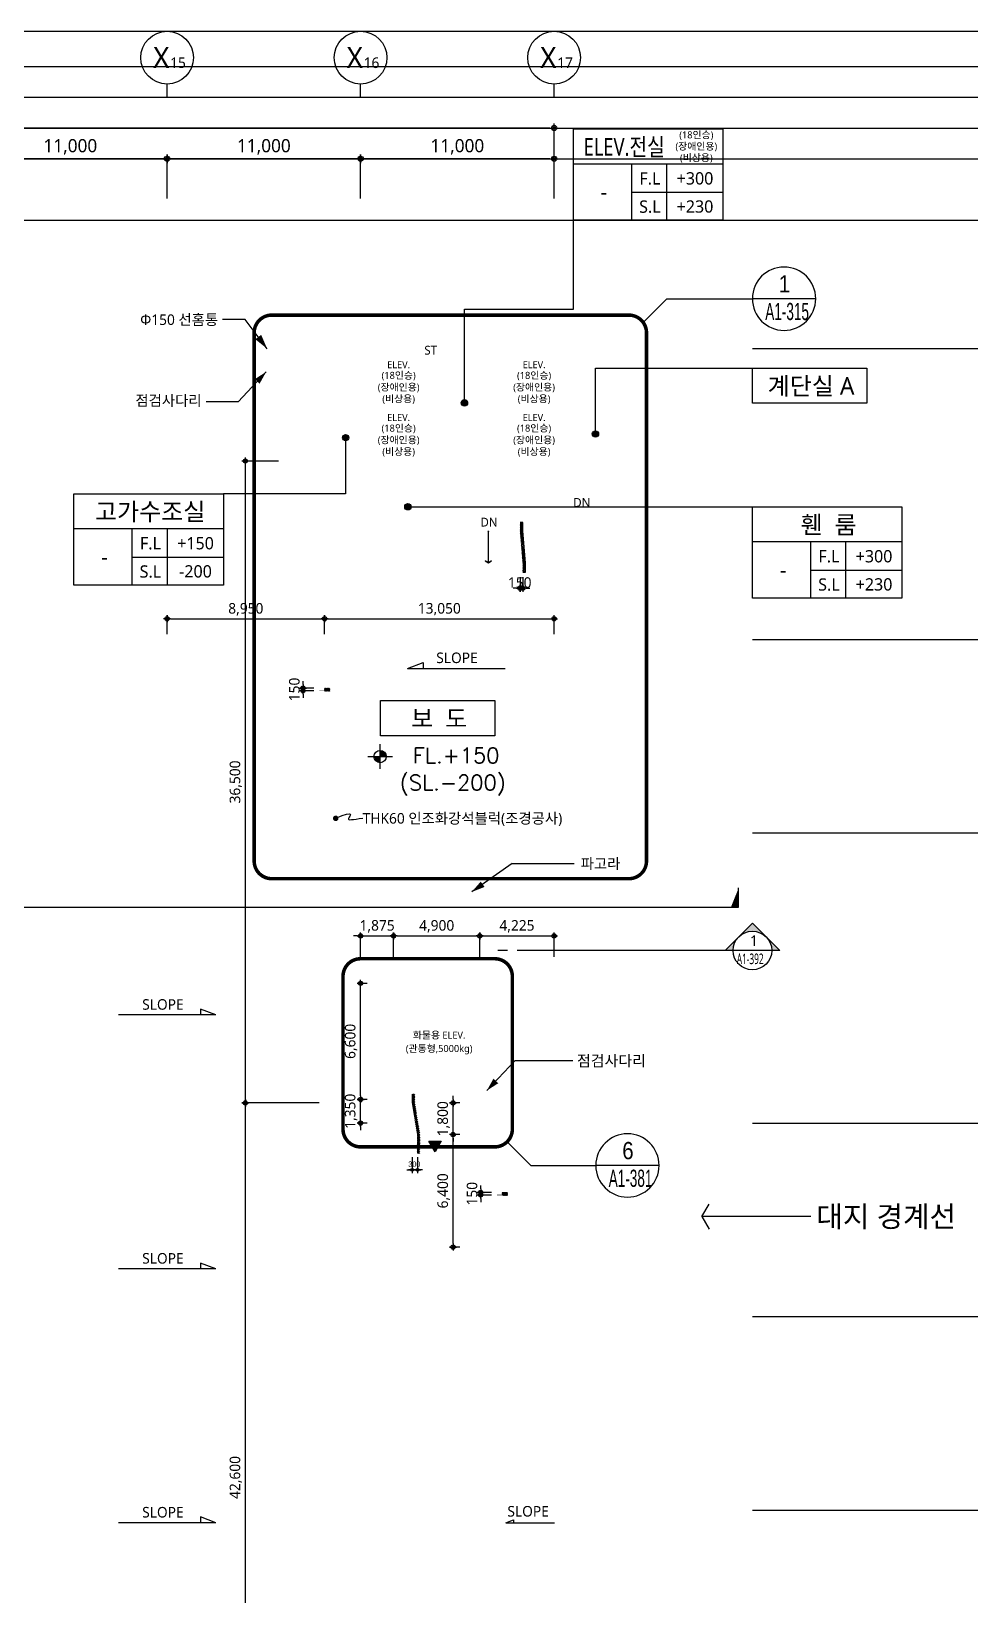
# Model space of a CAD drawing. Header units: millimetres. Extents: x 45782458 to 46215946, y 191740 to 1509539.
# Drawn here: x 46102053 to 46155453, y 240477 to 329440 of the extents above; entities that cross this region are included whole.
import ezdxf
from ezdxf.enums import TextEntityAlignment as Align

# ---------------------------------------------------------------- set-up
doc = ezdxf.new("R2010")
doc.units = ezdxf.units.MM
doc.header["$LTSCALE"] = 1000
doc.header["$MEASUREMENT"] = 0
doc.header["$PDSIZE"] = -10
doc.linetypes.add('SYM$0$DASHDOT', pattern=[1, 0.5, -0.25, 0, -0.25])
doc.layers.get('0').update_dxf_attribs({"linetype": 'CONTINUOUS'})
doc.layers.get('Defpoints').update_dxf_attribs({"color": 171, "linetype": 'CONTINUOUS'})
for name, color, linetype in [('cen', 14, 'CONTINUOUS'), ('DIM', 7, 'CONTINUOUS'), ('LED', 7, 'CONTINUOUS'), ('NDIM', 7, 'CONTINUOUS'), ('SYM', 7, 'CONTINUOUS'), ('SYM(AXIS)', 7, 'CONTINUOUS'), ('SYM(STAIR)', 251, 'CONTINUOUS'), ('SYM(단차_HATCH)', 252, 'CONTINUOUS'), ('SYM(단차_LINE)', 2, 'CONTINUOUS'), ('SYMBOL', 7, 'CONTINUOUS'), ('TEXT(AXIS)', 2, 'CONTINUOUS'), ('TEXT(MIN)', 7, 'CONTINUOUS'), ('TEXT(노트)', 7, 'CONTINUOUS'), ('TEXT(실명)', 3, 'CONTINUOUS'), ('TEXT-기입', 6, 'CONTINUOUS'), ('TITLE', 7, 'CONTINUOUS'), ('구간정리', 6, 'CONTINUOUS'), ('구간정리-TEXT', 3, 'CONTINUOUS')]:
    doc.layers.add(name, color=color, linetype=linetype)
doc.styles.add('CGS', font='cgse', dxfattribs={"bigfont": 'cgs'})
doc.styles.add('SIM', font='simplex.shx')
doc.styles.add('SYM$0$ARIAL', font='arial.ttf')
doc.styles.add('SYM$0$돋움', font='', dxfattribs={"width": 0.9})
doc.styles.add('TE', font='malgun_0.ttf')
doc.styles.add('나눔바른고딕', font='NanumBarunGothic.ttf')
doc.styles.get('SYM$0$돋움').set_extended_font_data('Dotum')
doc.dimstyles.new('BA', dxfattribs={"dimscale": 500, "dimtxt": 3, "dimasz": 1, "dimexe": 1, "dimexo": 5, "dimgap": 0.9, "dimtad": 1, "dimdec": 0, "dimdsep": 46, "dimlunit": 6, "dimtxsty": 'TE', "dimblk": 'DDD', "dimcen": 2.5, "dimclrd": 256, "dimclre": 256, "dimclrt": 3, "dimazin": 2, "dimtfac": 1, "dimtdec": 0, "dimtix": 1, "dimtmove": 2, "dimatfit": 3, "dimldrblk": 'DDD', "dimfxl": 1, "dimtolj": 1, "dimtzin": 0, "dimarcsym": 2})
doc.dimstyles.new('NDIM 1200', dxfattribs={"dimscale": 500, "dimtxt": 3, "dimasz": 1, "dimexe": 2, "dimexo": 2, "dimgap": 1, "dimtad": 1, "dimdec": 0, "dimdsep": 46, "dimtxsty": 'CGS', "dimblk": 'DOT0', "dimcen": 1, "dimdle": 8, "dimclrd": 2, "dimclre": 2, "dimclrt": 2, "dimadec": 0, "dimazin": 0, "dimtfac": 1, "dimtdec": 0, "dimtix": 1, "dimtmove": 2, "dimatfit": 3, "dimldrblk": 'DOT0', "dimfxl": 1, "dimtolj": 1, "dimtzin": 0, "dimlwd": -1, "dimlwe": -1, "dimarcsym": 0})

# ---------------------------------------------------------------- blocks, each defined once
blk = doc.blocks.new('DDD')
at = {"layer": 'DIM', "color": 0}
for p, q in [((-1, 0), (1, 0)), ((0, -1), (0, 1))]:
    blk.add_line(p, q, dxfattribs=at)
for radius in [0.6, 0.3]:
    blk.add_circle((0, 0), radius, dxfattribs=at)
blk = doc.blocks.new('*D423')
at = {"layer": 'Defpoints', "color": 0, "ltscale": 0.4, "transparency": 16777216}
for p in [(46098772, 322190), (46098772, 318690), (46109772, 318690)]:
    blk.add_point(p, dxfattribs=at)
at = {"layer": 'NDIM', "lineweight": -2, "ltscale": 0.4, "transparency": 16777216}
for p, q in [((46098772, 319940), (46098772, 322440)), ((46109522, 322190), (46099022, 322190)), ((46109772, 319940), (46109772, 322440))]:
    blk.add_line(p, q, dxfattribs=at)
at = {"layer": 'NDIM', "lineweight": -2, "ltscale": 0.4, "transparency": 16777216, "xscale": 250, "yscale": 250, "zscale": 250, "rotation": 180}
blk.add_blockref('DDD', (46098772, 322190), dxfattribs=at)
at = {"layer": 'NDIM', "lineweight": -2, "ltscale": 0.4, "transparency": 16777216, "xscale": 250, "yscale": 250, "zscale": 250}
blk.add_blockref('DDD', (46109772, 322190), dxfattribs=at)
at = {"layer": 'NDIM', "color": 3, "ltscale": 0.4, "transparency": 16777216, "insert": (46104272, 322868), "char_height": 750, "attachment_point": 5, "style": 'TE'}
blk.add_mtext('\\A1;11,000', dxfattribs=at)
blk = doc.blocks.new('*D424')
at = {"layer": 'Defpoints', "color": 0, "ltscale": 0.4, "transparency": 16777216}
for p in [(46109772, 322190), (46109772, 318690), (46120772, 318690)]:
    blk.add_point(p, dxfattribs=at)
at = {"layer": 'NDIM', "lineweight": -2, "ltscale": 0.4, "transparency": 16777216}
for p, q in [((46109772, 319940), (46109772, 322440)), ((46120522, 322190), (46110022, 322190)), ((46120772, 319940), (46120772, 322440))]:
    blk.add_line(p, q, dxfattribs=at)
at = {"layer": 'NDIM', "lineweight": -2, "ltscale": 0.4, "transparency": 16777216, "xscale": 250, "yscale": 250, "zscale": 250, "rotation": 180}
blk.add_blockref('DDD', (46109772, 322190), dxfattribs=at)
at = {"layer": 'NDIM', "lineweight": -2, "ltscale": 0.4, "transparency": 16777216, "xscale": 250, "yscale": 250, "zscale": 250}
blk.add_blockref('DDD', (46120772, 322190), dxfattribs=at)
at = {"layer": 'NDIM', "color": 3, "ltscale": 0.4, "transparency": 16777216, "insert": (46115272, 322868), "char_height": 750, "attachment_point": 5, "style": 'TE'}
blk.add_mtext('\\A1;11,000', dxfattribs=at)
blk = doc.blocks.new('A$C2F20087E')
at = {"layer": 'SYM(AXIS)'}
blk.add_line((600, 0), (600, 300), dxfattribs=at)
blk.add_circle((600, 900), 600, dxfattribs=at)
blk = doc.blocks.new('*D425')
at = {"layer": 'Defpoints', "color": 0, "ltscale": 0.4, "transparency": 16777216}
for p in [(46120772, 322190), (46120772, 318690), (46131772, 318690)]:
    blk.add_point(p, dxfattribs=at)
at = {"layer": 'NDIM', "lineweight": -2, "ltscale": 0.4, "transparency": 16777216}
for p, q in [((46120772, 319940), (46120772, 322440)), ((46131522, 322190), (46121022, 322190)), ((46131772, 319940), (46131772, 322440))]:
    blk.add_line(p, q, dxfattribs=at)
at = {"layer": 'NDIM', "lineweight": -2, "ltscale": 0.4, "transparency": 16777216, "xscale": 250, "yscale": 250, "zscale": 250, "rotation": 180}
blk.add_blockref('DDD', (46120772, 322190), dxfattribs=at)
at = {"layer": 'NDIM', "lineweight": -2, "ltscale": 0.4, "transparency": 16777216, "xscale": 250, "yscale": 250, "zscale": 250}
blk.add_blockref('DDD', (46131772, 322190), dxfattribs=at)
at = {"layer": 'NDIM', "color": 3, "ltscale": 0.4, "transparency": 16777216, "insert": (46126272, 322868), "char_height": 750, "attachment_point": 5, "style": 'TE'}
blk.add_mtext('\\A1;11,000', dxfattribs=at)
blk = doc.blocks.new('A$C04b5f2bb')
at = {"layer": 'SYM', "ltscale": 10000}
h = blk.add_hatch(color=256, dxfattribs=at)
h.dxf.hatch_style = 1
h.paths.add_polyline_path([(2000, 0), (0, 0), (1000, 1732)])
blk.add_lwpolyline([(2000, 0), (0, 0), (1000, 1732), (2000, 0)], dxfattribs=at)
blk = doc.blocks.new('A$C51E23882')
at = {"layer": 'TITLE'}
blk.add_lwpolyline([(8500, 0), (0, 0), (0, 5200), (8500, 5200)], close=True, dxfattribs=at)
for points in [[(8500, 3200), (0, 3200)], [(3300, 3200), (3300, 0)], [(5300, 3200), (5300, 0)], [(3300, 1600), (8500, 1600)]]:
    blk.add_lwpolyline(points, dxfattribs=at)
at = {"layer": 'TITLE', "style": '나눔바른고딕'}
for s, p in [('F.L', (4352, 2378)), ('S.L', (4352, 778))]:
    blk.add_text(s, height=700, dxfattribs=at).set_placement(p, align=Align.MIDDLE)
blk = doc.blocks.new('A$C31C7260E')
at = {"layer": 'TITLE'}
for points in [[(0, 0), (0, 4000), (13000, 4000), (13000, 0)], [(13000, 0), (0, 0)]]:
    blk.add_lwpolyline(points, dxfattribs=at)
blk = doc.blocks.new('level')
at = {"layer": 'SYMBOL'}
for p, q in [((-4320, 0), (4320, 0)), ((0, 4320), (0, -4320))]:
    blk.add_line(p, q, dxfattribs=at)
blk.add_circle((0, 0), 2160, dxfattribs=at)
for points in [[(-2160, 0), (0, 2160), (-2127, 381), (-376, 2126)], [(-2127, 381), (-376, 2126), (-2030, 748), (-738, 2029)], [(-2030, 748), (-738, 2029), (-1859, 1104), (-1089, 1863)], [(-1859, 1104), (-1089, 1863), (-1659, 1388), (-1386, 1658)], [(0, -2160), (2160, 0), (381, -2127), (2126, -376)], [(381, -2127), (2126, -376), (748, -2030), (2029, -738)], [(748, -2030), (2029, -738), (1104, -1859), (1863, -1089)], [(1104, -1859), (1863, -1089), (1388, -1659), (1658, -1386)]]:
    blk.add_solid(points, dxfattribs=at)
at = {"layer": 'SYMBOL', "linetype": 'Continuous'}
for points in [[(0, 2160), (-2160, 0), (0, 0)], [(2160, 0), (0, 0), (0, -2160)]]:
    blk.add_solid(points, dxfattribs=at)
blk = doc.blocks.new('*D931')
at = {"layer": 'Defpoints', "color": 0, "ltscale": 0.4, "transparency": 16777216}
for p in [(46120772, 275301), (46121447, 275301), (46121447, 268701)]:
    blk.add_point(p, dxfattribs=at)
at = {"layer": 'NDIM', "lineweight": -2, "ltscale": 0.4, "transparency": 16777216}
for p, q in [((46121147, 275301), (46120572, 275301)), ((46120772, 268901), (46120772, 275101)), ((46121147, 268701), (46120572, 268701))]:
    blk.add_line(p, q, dxfattribs=at)
at = {"layer": 'NDIM', "lineweight": -2, "ltscale": 0.4, "transparency": 16777216, "xscale": 200, "yscale": 200, "zscale": 200}
for p, rotation in [((46120772, 275301), 90), ((46120772, 268701), 270)]:
    blk.add_blockref('DDD', p, dxfattribs=dict(at, rotation=rotation))
at = {"layer": 'NDIM', "color": 3, "ltscale": 0.4, "transparency": 16777216, "insert": (46120232, 272001), "char_height": 600, "attachment_point": 5, "rotation": 90, "style": 'TE'}
blk.add_mtext('\\A1;6,600', dxfattribs=at)
blk = doc.blocks.new('*D932')
at = {"layer": 'Defpoints', "color": 0, "ltscale": 0.4, "transparency": 16777216}
for p in [(46120772, 268701), (46121447, 268701), (46121447, 267351)]:
    blk.add_point(p, dxfattribs=at)
at = {"layer": 'NDIM', "lineweight": -2, "ltscale": 0.4, "transparency": 16777216}
for p, q in [((46121147, 268701), (46120572, 268701)), ((46120772, 268901), (46120772, 269101)), ((46120772, 267351), (46120772, 268701)), ((46121147, 267351), (46120572, 267351)), ((46120772, 267151), (46120772, 266951))]:
    blk.add_line(p, q, dxfattribs=at)
at = {"layer": 'NDIM', "lineweight": -2, "ltscale": 0.4, "transparency": 16777216, "xscale": 200, "yscale": 200, "zscale": 200}
for p, rotation in [((46120772, 268701), 270), ((46120772, 267351), 90)]:
    blk.add_blockref('DDD', p, dxfattribs=dict(at, rotation=rotation))
at = {"layer": 'NDIM', "color": 3, "ltscale": 0.4, "transparency": 16777216, "insert": (46120230, 268026), "char_height": 600, "attachment_point": 5, "rotation": 90, "style": 'TE'}
blk.add_mtext('\\A1;1,350', dxfattribs=at)
blk = doc.blocks.new('*D933')
at = {"layer": 'Defpoints', "color": 0, "ltscale": 0.4, "transparency": 16777216}
for p in [(46127547, 278001), (46122647, 276501), (46127547, 276501)]:
    blk.add_point(p, dxfattribs=at)
at = {"layer": 'NDIM', "lineweight": -2, "ltscale": 0.4, "transparency": 16777216}
for p, q in [((46122647, 276801), (46122647, 278201)), ((46122847, 278001), (46127347, 278001)), ((46127547, 276801), (46127547, 278201))]:
    blk.add_line(p, q, dxfattribs=at)
at = {"layer": 'NDIM', "lineweight": -2, "ltscale": 0.4, "transparency": 16777216, "xscale": 200, "yscale": 200, "zscale": 200, "rotation": 180}
blk.add_blockref('DDD', (46122647, 278001), dxfattribs=at)
at = {"layer": 'NDIM', "lineweight": -2, "ltscale": 0.4, "transparency": 16777216, "xscale": 200, "yscale": 200, "zscale": 200}
blk.add_blockref('DDD', (46127547, 278001), dxfattribs=at)
at = {"layer": 'NDIM', "color": 3, "ltscale": 0.4, "transparency": 16777216, "insert": (46125097, 278542), "char_height": 600, "attachment_point": 5, "style": 'TE'}
blk.add_mtext('\\A1;4,900', dxfattribs=at)
blk = doc.blocks.new('*D934')
at = {"layer": 'Defpoints', "color": 0, "ltscale": 0.4, "transparency": 16777216}
for p in [(46122647, 278001), (46120772, 276501), (46122647, 276501)]:
    blk.add_point(p, dxfattribs=at)
at = {"layer": 'NDIM', "lineweight": -2, "ltscale": 0.4, "transparency": 16777216}
for p, q in [((46120572, 278001), (46120372, 278001)), ((46120772, 276801), (46120772, 278201)), ((46120772, 278001), (46122647, 278001)), ((46122647, 276801), (46122647, 278201)), ((46122847, 278001), (46123047, 278001))]:
    blk.add_line(p, q, dxfattribs=at)
at = {"layer": 'NDIM', "lineweight": -2, "ltscale": 0.4, "transparency": 16777216, "xscale": 200, "yscale": 200, "zscale": 200}
blk.add_blockref('DDD', (46120772, 278001), dxfattribs=at)
at = {"layer": 'NDIM', "lineweight": -2, "ltscale": 0.4, "transparency": 16777216, "xscale": 200, "yscale": 200, "zscale": 200, "rotation": 180}
blk.add_blockref('DDD', (46122647, 278001), dxfattribs=at)
at = {"layer": 'NDIM', "color": 3, "ltscale": 0.4, "transparency": 16777216, "insert": (46121710, 278543), "char_height": 600, "attachment_point": 5, "style": 'TE'}
blk.add_mtext('\\A1;1,875', dxfattribs=at)
blk = doc.blocks.new('*D935')
at = {"layer": 'Defpoints', "color": 0, "ltscale": 0.4, "transparency": 16777216}
for p in [(46131772, 278001), (46127547, 276501), (46131772, 276501)]:
    blk.add_point(p, dxfattribs=at)
at = {"layer": 'NDIM', "lineweight": -2, "ltscale": 0.4, "transparency": 16777216}
for p, q in [((46127547, 276801), (46127547, 278201)), ((46127747, 278001), (46131572, 278001)), ((46131772, 276801), (46131772, 278201))]:
    blk.add_line(p, q, dxfattribs=at)
at = {"layer": 'NDIM', "lineweight": -2, "ltscale": 0.4, "transparency": 16777216, "xscale": 200, "yscale": 200, "zscale": 200, "rotation": 180}
blk.add_blockref('DDD', (46127547, 278001), dxfattribs=at)
at = {"layer": 'NDIM', "lineweight": -2, "ltscale": 0.4, "transparency": 16777216, "xscale": 200, "yscale": 200, "zscale": 200}
blk.add_blockref('DDD', (46131772, 278001), dxfattribs=at)
at = {"layer": 'NDIM', "color": 3, "ltscale": 0.4, "transparency": 16777216, "insert": (46129660, 278542), "char_height": 600, "attachment_point": 5, "style": 'TE'}
blk.add_mtext('\\A1;4,225', dxfattribs=at)
blk = doc.blocks.new('*D936')
at = {"layer": 'Defpoints', "color": 0, "ltscale": 0.4, "transparency": 16777216}
for p in [(46126032, 268501), (46126707, 268501), (46126707, 266701)]:
    blk.add_point(p, dxfattribs=at)
at = {"layer": 'NDIM', "lineweight": -2, "ltscale": 0.4, "transparency": 16777216}
for p, q in [((46126032, 268701), (46126032, 268901)), ((46126407, 268501), (46125832, 268501)), ((46126032, 266701), (46126032, 268501)), ((46126407, 266701), (46125832, 266701)), ((46126032, 266501), (46126032, 266301))]:
    blk.add_line(p, q, dxfattribs=at)
at = {"layer": 'NDIM', "lineweight": -2, "ltscale": 0.4, "transparency": 16777216, "xscale": 200, "yscale": 200, "zscale": 200}
for p, rotation in [((46126032, 268501), 270), ((46126032, 266701), 90)]:
    blk.add_blockref('DDD', p, dxfattribs=dict(at, rotation=rotation))
at = {"layer": 'NDIM', "color": 3, "ltscale": 0.4, "transparency": 16777216, "insert": (46125490, 267601), "char_height": 600, "attachment_point": 5, "rotation": 90, "style": 'TE'}
blk.add_mtext('\\A1;1,800', dxfattribs=at)
blk = doc.blocks.new('*D937')
at = {"layer": 'Defpoints', "color": 0, "ltscale": 0.4, "transparency": 16777216}
for p in [(46126032, 266701), (46126707, 266701), (46126707, 260301)]:
    blk.add_point(p, dxfattribs=at)
at = {"layer": 'NDIM', "lineweight": -2, "ltscale": 0.4, "transparency": 16777216}
for p, q in [((46126407, 266701), (46125832, 266701)), ((46126032, 260501), (46126032, 266501)), ((46126407, 260301), (46125832, 260301))]:
    blk.add_line(p, q, dxfattribs=at)
at = {"layer": 'NDIM', "lineweight": -2, "ltscale": 0.4, "transparency": 16777216, "xscale": 200, "yscale": 200, "zscale": 200}
for p, rotation in [((46126032, 266701), 90), ((46126032, 260301), 270)]:
    blk.add_blockref('DDD', p, dxfattribs=dict(at, rotation=rotation))
at = {"layer": 'NDIM', "color": 3, "ltscale": 0.4, "transparency": 16777216, "insert": (46125492, 263501), "char_height": 600, "attachment_point": 5, "rotation": 90, "style": 'TE'}
blk.add_mtext('\\A1;6,400', dxfattribs=at)
blk = doc.blocks.new('DOT0')
blk.add_line((-3, 0), (3, 0))
at = {"color": 6}
blk.add_circle((0, 0), 0.75, dxfattribs=at)
blk = doc.blocks.new('*D938')
at = {"layer": 'Defpoints', "color": 0, "ltscale": 0.4, "transparency": 16777216}
for p in [(46123698, 265621), (46123998, 265621), (46123998, 264697)]:
    blk.add_point(p, dxfattribs=at)
at = {"layer": 'NDIM', "ltscale": 0.4, "transparency": 16777216}
for p, q in [((46123698, 265421), (46123698, 264497)), ((46123998, 265421), (46123998, 264497)), ((46123598, 264697), (46123498, 264697)), ((46123698, 264697), (46123998, 264697)), ((46124098, 264697), (46124198, 264697))]:
    blk.add_line(p, q, dxfattribs=at)
at = {"layer": 'NDIM', "ltscale": 0.4, "transparency": 16777216, "xscale": 100, "yscale": 100, "zscale": 100}
blk.add_blockref('DOT0', (46123698, 264697), dxfattribs=at)
at = {"layer": 'NDIM', "ltscale": 0.4, "transparency": 16777216, "xscale": 100, "yscale": 100, "zscale": 100, "rotation": 180}
blk.add_blockref('DOT0', (46123998, 264697), dxfattribs=at)
at = {"layer": 'NDIM', "ltscale": 0.4, "transparency": 16777216, "insert": (46123825, 265018), "char_height": 300, "attachment_point": 5, "style": 'CGS'}
blk.add_mtext('\\A1;300', dxfattribs=at)
blk = doc.blocks.new('*D1222')
at = {"layer": 'Defpoints', "color": 0, "ltscale": 0.4, "transparency": 16777216}
for p in [(46114222, 268501), (46118722, 268501), (46116022, 225901)]:
    blk.add_point(p, dxfattribs=at)
at = {"layer": 'NDIM', "lineweight": -2, "ltscale": 0.4, "transparency": 16777216}
for p, q in [((46118422, 268501), (46114022, 268501)), ((46114222, 226101), (46114222, 268301)), ((46115722, 225901), (46114022, 225901))]:
    blk.add_line(p, q, dxfattribs=at)
at = {"layer": 'NDIM', "lineweight": -2, "ltscale": 0.4, "transparency": 16777216, "xscale": 200, "yscale": 200, "zscale": 200}
for p, rotation in [((46114222, 268501), 90), ((46114222, 225901), 270)]:
    blk.add_blockref('DDD', p, dxfattribs=dict(at, rotation=rotation))
at = {"layer": 'NDIM', "color": 3, "ltscale": 0.4, "transparency": 16777216, "insert": (46113682, 247201), "char_height": 600, "attachment_point": 5, "rotation": 90, "style": 'TE'}
blk.add_mtext('\\A1;42,600', dxfattribs=at)
blk = doc.blocks.new('*D1223')
at = {"layer": 'Defpoints', "color": 0, "ltscale": 0.4, "transparency": 16777216}
for p in [(46114222, 305001), (46116409, 305001), (46118722, 268501)]:
    blk.add_point(p, dxfattribs=at)
at = {"layer": 'NDIM', "lineweight": -2, "ltscale": 0.4, "transparency": 16777216}
for p, q in [((46116109, 305001), (46114022, 305001)), ((46114222, 268701), (46114222, 304801)), ((46118422, 268501), (46114022, 268501))]:
    blk.add_line(p, q, dxfattribs=at)
at = {"layer": 'NDIM', "lineweight": -2, "ltscale": 0.4, "transparency": 16777216, "xscale": 200, "yscale": 200, "zscale": 200}
for p, rotation in [((46114222, 305001), 90), ((46114222, 268501), 270)]:
    blk.add_blockref('DDD', p, dxfattribs=dict(at, rotation=rotation))
at = {"layer": 'NDIM', "color": 3, "ltscale": 0.4, "transparency": 16777216, "insert": (46113682, 286751), "char_height": 600, "attachment_point": 5, "rotation": 90, "style": 'TE'}
blk.add_mtext('\\A1;36,500', dxfattribs=at)
blk = doc.blocks.new('*D1224')
at = {"layer": 'Defpoints', "color": 0, "ltscale": 0.4, "transparency": 16777216}
for p in [(46118722, 296031), (46109772, 294851), (46118722, 294851)]:
    blk.add_point(p, dxfattribs=at)
at = {"layer": 'NDIM', "lineweight": -2, "ltscale": 0.4, "transparency": 16777216}
for p, q in [((46109772, 295151), (46109772, 296231)), ((46109972, 296031), (46118522, 296031)), ((46118722, 295151), (46118722, 296231))]:
    blk.add_line(p, q, dxfattribs=at)
at = {"layer": 'NDIM', "lineweight": -2, "ltscale": 0.4, "transparency": 16777216, "xscale": 200, "yscale": 200, "zscale": 200, "rotation": 180}
blk.add_blockref('DDD', (46109772, 296031), dxfattribs=at)
at = {"layer": 'NDIM', "lineweight": -2, "ltscale": 0.4, "transparency": 16777216, "xscale": 200, "yscale": 200, "zscale": 200}
blk.add_blockref('DDD', (46118722, 296031), dxfattribs=at)
at = {"layer": 'NDIM', "color": 3, "ltscale": 0.4, "transparency": 16777216, "insert": (46114247, 296571), "char_height": 600, "attachment_point": 5, "style": 'TE'}
blk.add_mtext('\\A1;8,950', dxfattribs=at)
blk = doc.blocks.new('*D1225')
at = {"layer": 'Defpoints', "color": 0, "ltscale": 0.4, "transparency": 16777216}
for p in [(46131772, 296031), (46118722, 294851), (46131772, 294851)]:
    blk.add_point(p, dxfattribs=at)
at = {"layer": 'NDIM', "lineweight": -2, "ltscale": 0.4, "transparency": 16777216}
for p, q in [((46118722, 295151), (46118722, 296231)), ((46118922, 296031), (46131572, 296031)), ((46131772, 295151), (46131772, 296231))]:
    blk.add_line(p, q, dxfattribs=at)
at = {"layer": 'NDIM', "lineweight": -2, "ltscale": 0.4, "transparency": 16777216, "xscale": 200, "yscale": 200, "zscale": 200, "rotation": 180}
blk.add_blockref('DDD', (46118722, 296031), dxfattribs=at)
at = {"layer": 'NDIM', "lineweight": -2, "ltscale": 0.4, "transparency": 16777216, "xscale": 200, "yscale": 200, "zscale": 200}
blk.add_blockref('DDD', (46131772, 296031), dxfattribs=at)
at = {"layer": 'NDIM', "color": 3, "ltscale": 0.4, "transparency": 16777216, "insert": (46125247, 296573), "char_height": 600, "attachment_point": 5, "style": 'TE'}
blk.add_mtext('\\A1;13,050', dxfattribs=at)
blk = doc.blocks.new('*D1230')
at = {"layer": 'Defpoints', "color": 0, "ltscale": 0.4, "transparency": 16777216}
for p in [(46128522, 263413), (46127599, 263263), (46128522, 263263)]:
    blk.add_point(p, dxfattribs=at)
at = {"layer": 'NDIM', "lineweight": -2, "ltscale": 0.4, "transparency": 16777216}
for p, q in [((46128222, 263413), (46127399, 263413)), ((46127599, 263613), (46127599, 263813)), ((46127599, 263413), (46127599, 263263)), ((46128222, 263263), (46127399, 263263)), ((46127599, 263063), (46127599, 262863))]:
    blk.add_line(p, q, dxfattribs=at)
at = {"layer": 'NDIM', "lineweight": -2, "ltscale": 0.4, "transparency": 16777216, "xscale": 200, "yscale": 200, "zscale": 200}
for p, rotation in [((46127599, 263413), 270), ((46127599, 263263), 90)]:
    blk.add_blockref('DDD', p, dxfattribs=dict(at, rotation=rotation))
at = {"layer": 'NDIM', "color": 3, "ltscale": 0.4, "transparency": 16777216, "insert": (46127107, 263338), "char_height": 600, "attachment_point": 5, "rotation": 90, "style": 'TE'}
blk.add_mtext('\\A1;150', dxfattribs=at)
blk = doc.blocks.new('*D1231')
at = {"layer": 'Defpoints', "color": 0, "ltscale": 0.4, "transparency": 16777216}
for p in [(46117499, 291938), (46118422, 292088), (46118422, 291938)]:
    blk.add_point(p, dxfattribs=at)
at = {"layer": 'NDIM', "lineweight": -2, "ltscale": 0.4, "transparency": 16777216}
for p, q in [((46118122, 292088), (46117299, 292088)), ((46118122, 291938), (46117299, 291938)), ((46117499, 292288), (46117499, 292488)), ((46117499, 292088), (46117499, 291938)), ((46117499, 291738), (46117499, 291538))]:
    blk.add_line(p, q, dxfattribs=at)
at = {"layer": 'NDIM', "lineweight": -2, "ltscale": 0.4, "transparency": 16777216, "xscale": 200, "yscale": 200, "zscale": 200}
for p, rotation in [((46117499, 292088), 270), ((46117499, 291938), 90)]:
    blk.add_blockref('DDD', p, dxfattribs=dict(at, rotation=rotation))
at = {"layer": 'NDIM', "color": 3, "ltscale": 0.4, "transparency": 16777216, "insert": (46117007, 292013), "char_height": 600, "attachment_point": 5, "rotation": 90, "style": 'TE'}
blk.add_mtext('\\A1;150', dxfattribs=at)
blk = doc.blocks.new('*D1232')
at = {"layer": 'Defpoints', "color": 0, "ltscale": 0.4, "transparency": 16777216}
for p in [(46129841, 298691), (46129991, 298691), (46129991, 297768)]:
    blk.add_point(p, dxfattribs=at)
at = {"layer": 'NDIM', "lineweight": -2, "ltscale": 0.4, "transparency": 16777216}
for p, q in [((46129841, 298391), (46129841, 297568)), ((46129991, 298391), (46129991, 297568)), ((46129641, 297768), (46129441, 297768)), ((46129841, 297768), (46129991, 297768)), ((46130191, 297768), (46130391, 297768))]:
    blk.add_line(p, q, dxfattribs=at)
at = {"layer": 'NDIM', "lineweight": -2, "ltscale": 0.4, "transparency": 16777216, "xscale": 200, "yscale": 200, "zscale": 200}
blk.add_blockref('DDD', (46129841, 297768), dxfattribs=at)
at = {"layer": 'NDIM', "lineweight": -2, "ltscale": 0.4, "transparency": 16777216, "xscale": 200, "yscale": 200, "zscale": 200, "rotation": 180}
blk.add_blockref('DDD', (46129991, 297768), dxfattribs=at)
at = {"layer": 'NDIM', "color": 3, "ltscale": 0.4, "transparency": 16777216, "insert": (46129817, 298088), "char_height": 600, "attachment_point": 5, "style": 'TE'}
blk.add_mtext('\\A1;150', dxfattribs=at)
blk = doc.blocks.new('A$C2EB71741')
at = {"layer": 'SYM'}
for p, q in [((0, 3920), (3920, 0)), ((0, 3920), (858, 3532)), ((858, 3532), (623, 3297))]:
    blk.add_line(p, q, dxfattribs=at)
blk = doc.blocks.new('SYM$0$det-tar-wi')
at = {"layer": '구간정리', "ltscale": 0.2}
blk.add_line((0, 0), (11, 0), dxfattribs=at)
blk.add_circle((5.5, 0), 5.5, dxfattribs=at)
at = {"layer": '구간정리-TEXT', "color": 3, "style": 'SYM$0$ARIAL'}
blk.add_attdef('2', text='', height=3, dxfattribs=at).set_placement((5.5, 2.58), align=Align.MIDDLE_CENTER)
at = {"layer": '구간정리-TEXT', "color": 3, "style": 'SYM$0$ARIAL', "width": 0.6}
blk.add_attdef('A1.00', text='', height=3, dxfattribs=at).set_placement((5.57, -2.22), align=Align.MIDDLE_CENTER)

msp = doc.modelspace()

# ---------------------------------------------------------------- hatches: boundary and pattern name
at = {"layer": 'LED'}
h = msp.add_hatch(color=256, dxfattribs=at)
h.dxf.hatch_style = 1
edge = h.paths.add_edge_path()
edge.add_arc((46126674.7, 308308), 180, 180, 540, ccw=False)
h = msp.add_hatch(color=256, dxfattribs=at)
h.dxf.hatch_style = 1
edge = h.paths.add_edge_path()
edge.add_arc((46119922.3, 306330.8), 180, 180, 540, ccw=False)
h = msp.add_hatch(color=256, dxfattribs=at)
h.dxf.hatch_style = 1
edge = h.paths.add_edge_path()
edge.add_arc((46134122.3, 306539.8), 180, 180, 540, ccw=False)
h = msp.add_hatch(color=256, dxfattribs=at)
h.dxf.hatch_style = 1
edge = h.paths.add_edge_path()
edge.add_arc((46123460.7, 302401.3), 180, 180, 540, ccw=False)
at = {"layer": 'SYM'}
msp.add_hatch(color=256, dxfattribs=at).paths.add_polyline_path([(46142262.5, 280726.3), (46141822.5, 279626.3), (46142262.5, 279626.3)])
h = msp.add_hatch(color=256, dxfattribs=at)
h.paths.add_polyline_path([(46143042.2, 278724.2), (46143820, 277946.4, 0.4142136), (46142264.4, 277946.4)])
h.paths.add_polyline_path([(46143820, 277946.4), (46144597.8, 277168.5), (46144142.2, 277168.5, 0.1989124)])
h.paths.add_polyline_path([(46142264.4, 277946.4, 0.1989124), (46141942.2, 277168.5), (46141486.6, 277168.5)])
at = {"layer": 'SYM(단차_HATCH)'}
h = msp.add_hatch(dxfattribs=at)
h.set_pattern_fill('ANSI31', color=251, scale=500, angle=270, style=0)
h.set_pattern_definition([(315, (5680.67, 32500), (44.19417382, 44.19417382), [])])
h.paths.add_polyline_path([(46129991.1, 298691.3), (46130141.1, 298691.3), (46130141.1, 299207.6), (46129991.1, 301007.6), (46129991.1, 301511.3), (46129841.1, 301511.3), (46129841.1, 301001.3), (46129991.1, 299201.3)])
h = msp.add_hatch(dxfattribs=at)
h.set_pattern_fill('ANSI31', color=251, scale=7, angle=180, style=0)
h.set_pattern_definition([(225, (43232372.085, 294827.073), (15.71544821, -15.71544821), [])])
h.paths.add_polyline_path([(46119022.3, 291917.5), (46118722.3, 291917.5), (46118722.3, 292087.5), (46119022.3, 292087.5)])
h = msp.add_hatch(dxfattribs=at)
h.set_pattern_fill('ANSI31', color=251, scale=500, angle=270, style=0)
h.set_pattern_definition([(315, (-312.26, 0), (44.19417382, 44.19417382), [])])
h.paths.add_polyline_path([(46123998.2, 265620.7), (46124148.2, 265620.7), (46124148.2, 266713.8), (46123848.2, 268513.8), (46123848.2, 269011.3), (46123698.2, 269011.3), (46123698.2, 268501.3), (46123998.2, 266701.3)])
h = msp.add_hatch(dxfattribs=at)
h.set_pattern_fill('ANSI31', color=251, scale=7, angle=180, style=0)
h.set_pattern_definition([(225, (43242472.085, 266152.363), (15.71544821, -15.71544821), [])])
h.paths.add_polyline_path([(46129122.3, 263242.8), (46128822.3, 263242.8), (46128822.3, 263412.8), (46129122.3, 263412.8)])

# ---------------------------------------------------------------- linework, layer by layer
for p, q in [((46113804.5, 308367.5), (46115406.3, 310076.7)), ((46129378.3, 282119.3), (46127097.3, 280501.3)), ((46144142.2, 277168.5), (46141942.2, 277168.5)), ((46129549.1, 270910.6), (46127947.3, 269201.3))]:
    msp.add_line(p, q)
at = {"ltscale": 10000}
for points in [[(46126674.7, 308308), (46126674.7, 313639.7), (46132865.1, 313639.7), (46132865.1, 318690.2)], [(46134122.3, 306539.8), (46134122.3, 310286), (46143042.2, 310286)], [(46119922.3, 306330.8), (46119922.3, 303141.9), (46112972.3, 303141.9)], [(46123460.7, 302401.3), (46143042.2, 302401.3)]]:
    msp.add_lwpolyline(points, dxfattribs=at)
for points in [[(46113804.5, 308367.5), (46111988, 308367.5)], [(46129378.3, 282119.3), (46132911.8, 282119.3)], [(46129549.1, 270910.6), (46132840.3, 270910.6)]]:
    msp.add_lwpolyline(points)
for points in [[(46115406.3, 310076.7), (46115030.3, 309401.3), (46114756.6, 309657.7)], [(46127097.3, 280501.3), (46127600.6, 281088.2), (46127817.5, 280782.3)], [(46127947.3, 269201.3), (46128323.3, 269876.8), (46128597, 269620.4)]]:
    msp.add_solid(points)
at = {"layer": 'cen', "ltscale": 10000}
for p, q in [((46143042.2, 311401.3), (46172222.3, 311401.3)), ((46143042.2, 294851.3), (46172222.3, 294851.3)), ((46143042.2, 283851.3), (46172222.3, 283851.3)), ((46143042.2, 267351.3), (46172222.3, 267351.3)), ((46143042.2, 256351.3), (46172222.3, 256351.3)), ((46143042.2, 245351.3), (46172222.3, 245351.3))]:
    msp.add_line(p, q, dxfattribs=at)
at = {"layer": 'Defpoints'}
msp.add_line((46018772.3, 279626.3), (46142262.5, 279626.3), dxfattribs=at)
for points in [[(46182972.3, 191740.2), (46006272.3, 191740.2), (46006272.3, 329440.2), (46182972.3, 329440.2)], [(46180972.3, 193740.2), (46010022.3, 193740.2), (46010022.3, 327440.2), (46180972.3, 327440.2)], [(46179222.3, 195490.2), (46011772.3, 195490.2), (46011772.3, 325690.2), (46179222.3, 325690.2)], [(46177472.3, 197240.2), (46013522.3, 197240.2), (46013522.3, 323940.2), (46177472.3, 323940.2)], [(46175722.3, 198990.2), (46015272.3, 198990.2), (46015272.3, 322190.2), (46175722.3, 322190.2)], [(46172222.3, 202490.2), (46018772.3, 202490.2), (46018772.3, 318690.2), (46172222.3, 318690.2)]]:
    msp.add_lwpolyline(points, close=True, dxfattribs=at)
at = {"layer": 'LED'}
for points in [[(46115459.8, 311388.8), (46114205.1, 313041.5), (46112917.2, 313041.5)], [(46119358.8, 284684), (46119730.7, 284839), (46119977.3, 284922.7), (46120120.9, 284948.4), (46120184.1, 284929.6), (46120189.5, 284879.8), (46120159.6, 284812.4), (46120116.9, 284740.9), (46120084, 284678.8), (46120079.4, 284636.8), (46120106.4, 284614), (46120164.2, 284607), (46120252.1, 284612.1), (46120369.4, 284626), (46120515.3, 284644.9), (46120689, 284665.4), (46120890, 284684)], [(46140168.5, 262032.3), (46140579.9, 262744.9)], [(46146355.9, 262032.3), (46140168.5, 262032.3), (46140579.9, 261319.7)]]:
    msp.add_lwpolyline(points, dxfattribs=at)
at = {"layer": 'LED', "const_width": 156.2}
msp.add_lwpolyline([(46119358.8, 284762.1, -1), (46119358.8, 284605.8, -1)], format="xyb", close=True, dxfattribs=at)
at = {"layer": 'LED'}
for centre in [(46126674.7, 308308), (46119922.3, 306330.8), (46134122.3, 306539.8), (46123460.7, 302401.3)]:
    msp.add_circle(centre, 180, dxfattribs=at)
msp.add_solid([(46115459.8, 311388.8), (46114790, 311926.6), (46115121.9, 312178.5)], dxfattribs=at)
at = {"layer": 'NDIM', "ltscale": 0.4}
for p, q in [((46131522.3, 323940.2), (46018772.3, 323940.2)), ((46131772.3, 319940.2), (46131772.3, 324190.2))]:
    msp.add_line(p, q, dxfattribs=at)
at = {"layer": 'SYM'}
for p, q in [((46142262.5, 279626.3), (46142262.5, 280726.3)), ((46128012.5, 279626.3), (46128562.5, 279626.3)), ((46129112.5, 279626.3), (46142262.5, 279626.3)), ((46141486.6, 277168.5), (46143042.2, 278724.2)), ((46144597.8, 277168.5), (46143042.2, 278724.2)), ((46129118.1, 277168.5), (46128568.1, 277168.5)), ((46141942.2, 277168.5), (46129668.1, 277168.5)), ((46144597.8, 277168.5), (46144142.2, 277168.5))]:
    msp.add_line(p, q, dxfattribs=at)
msp.add_circle((46143042.2, 277168.5), 1100, dxfattribs=at)
at = {"layer": 'SYM(STAIR)', "const_width": 50}
msp.add_lwpolyline([(46128059.8, 301001.3, 1), (46128009.8, 301001.3, 1)], format="xyb", close=True, dxfattribs=at)
at = {"layer": 'SYM(STAIR)'}
msp.add_lwpolyline([(46128034.8, 299201.3), (46128034.8, 301001.3)], dxfattribs=at)
msp.add_lwpolyline([(46127859.6, 299302.5), (46127873.9, 299327.3), (46128034.8, 299234.4), (46128195.7, 299327.3), (46128210, 299302.5), (46128034.8, 299201.3)], close=True, dxfattribs=at)
at = {"layer": 'SYM(단차_HATCH)', "color": 251}
msp.add_lwpolyline([(46129991.1, 298691.3), (46130141.1, 298691.3), (46130141.1, 299207.6), (46129991.1, 301007.6), (46129991.1, 301511.3), (46129841.1, 301511.3)], dxfattribs=at)
at = {"layer": 'SYM(단차_LINE)', "const_width": 30}
for points in [[(46129991.1, 298691.3), (46129991.1, 299201.3), (46129841.1, 301001.3), (46129841.1, 301511.3)], [(46118422.3, 291937.5), (46118722.3, 291937.5), (46118722.3, 292087.5), (46119022.3, 292087.5)], [(46123998.2, 265620.7), (46123998.2, 266701.3), (46123698.2, 268501.3), (46123698.2, 269011.3)], [(46128522.3, 263262.8), (46128822.3, 263262.8), (46128822.3, 263412.8), (46129122.3, 263412.8)]]:
    msp.add_lwpolyline(points, dxfattribs=at)
at = {"layer": '구간정리', "ltscale": 0.2}
for points in [[(46136835.1, 312883.9), (46138185, 314233.9), (46143042.2, 314233.9)], [(46129104.4, 266294.2), (46130454.3, 264944.3), (46134142.3, 264944.3)]]:
    msp.add_lwpolyline(points, dxfattribs=at)
at = {"layer": '구간정리', "linetype": 'SYM$0$DASHDOT', "ltscale": 2, "const_width": 200}
for points in [[(46115722.3, 281251.3), (46136022.3, 281251.3, 0.4142136), (46137022.3, 282251.3), (46137022.3, 312301.3, 0.4142136), (46136022.3, 313301.3), (46115722.3, 313301.3, 0.4142136), (46114722.3, 312301.3), (46114722.3, 282251.3, 0.4142136)], [(46120772.3, 276701.3), (46128397.3, 276701.3, -0.4142136), (46129397.3, 275701.3), (46129397.3, 267001.3, -0.4142136), (46128397.3, 266001.3), (46120772.3, 266001.3, -0.4142136), (46119772.3, 267001.3), (46119772.3, 275701.3, -0.4142136)]]:
    msp.add_lwpolyline(points, format="xyb", close=True, dxfattribs=at)

# ---------------------------------------------------------------- block references
for name, p, xscale, yscale, zscale in [('A$C2F20087E', (46108272.3, 325690.2), 2.5, 2.5, 2.5), ('A$C2F20087E', (46119272.3, 325690.2), 2.5, 2.5, 2.5), ('A$C2F20087E', (46130272.3, 325690.2), 2.5, 2.5, 2.5), ('A$C31C7260E', (46143042.2, 308286), 0.5, 0.5, 0.5), ('A$C31C7260E', (46121903.5, 289383.5), 0.5, 0.5, 0.5)]:
    msp.add_blockref(name, p, dxfattribs=dict(xscale=xscale, yscale=yscale, zscale=zscale))
for p in [(46132865.1, 318690.2), (46104472.3, 297941.9), (46143042.2, 297201.3)]:
    msp.add_blockref('A$C51E23882', p)
at = {"rotation": 45.00000000009674}
msp.add_blockref('A$C2EB71741', (46126211.9, 290441.1), dxfattribs=at)
at = {"xscale": -1, "rotation": 314.9999999999033}
for p in [(46109772.3, 270729.4), (46109772.3, 256291.9), (46109772.3, 241854.4)]:
    msp.add_blockref('A$C2EB71741', p, dxfattribs=at)
at = {"ltscale": 10000, "xscale": 0.35, "yscale": 0.35, "zscale": 0.35, "rotation": 299.9999999999591}
msp.add_blockref('A$C04b5f2bb', (46124657.3, 266320.4), dxfattribs=at)
at = {"xscale": 0.5, "yscale": 0.5, "zscale": 0.5, "rotation": 45.00000000009674}
msp.add_blockref('A$C2EB71741', (46130416, 243240.4), dxfattribs=at)
at = {"layer": 'NDIM', "ltscale": 0.4, "xscale": 250, "yscale": 250, "zscale": 250}
msp.add_blockref('DDD', (46131772.3, 323940.2), dxfattribs=at)
at = {"layer": 'SYMBOL', "xscale": 0.1620208333521951, "yscale": 0.1620208333521951, "zscale": 0.1620208333521951, "rotation": 90}
msp.add_blockref('level', (46121882, 288199), dxfattribs=at)
at = {"layer": '구간정리'}
ref = msp.add_blockref('SYM$0$det-tar-wi', (46146642.2, 314233.9), dxfattribs=dict(at, xscale=-327.2727272727273, yscale=327.2727272727273, zscale=327.2727272727273))
ref.add_attrib('A1.00', 'A1-315', dxfattribs={"layer": '구간정리-TEXT', "color": 3, "height": 981.82, "style": 'SYM$0$돋움', "width": 0.6}).set_placement((46145016.8, 313506.3), align=Align.MIDDLE_CENTER)
ref.add_attrib('2', '1', dxfattribs={"layer": '구간정리-TEXT', "color": 3, "height": 981.8, "style": 'SYM$0$돋움', "width": 0.9}).set_placement((46144869.8, 315079.3), align=Align.MIDDLE_CENTER)
ref = msp.add_blockref('SYM$0$det-tar-wi', (46137742.3, 264944.3), dxfattribs=dict(at, xscale=-327.2727272727273, yscale=327.2727272727273, zscale=327.2727272727273))
ref.add_attrib('A1.00', 'A1-381', dxfattribs={"layer": '구간정리-TEXT', "color": 3, "height": 981.82, "style": 'SYM$0$돋움', "width": 0.6}).set_placement((46136117, 264216.7), align=Align.MIDDLE_CENTER)
ref.add_attrib('2', '6', dxfattribs={"layer": '구간정리-TEXT', "color": 3, "height": 981.8, "style": 'SYM$0$돋움', "width": 0.9}).set_placement((46135969.9, 265789.7), align=Align.MIDDLE_CENTER)

# ---------------------------------------------------------------- texts
at = {"layer": 'SYMBOL', "color": 3, "style": 'SIM'}
for s, p in [('FL.+150', (46128664.3, 287821.3)), ('(SL.-200)', (46129032.8, 286276.5))]:
    msp.add_text(s, height=875, dxfattribs=at).set_placement(p, align=Align.RIGHT)
at = {"layer": 'TEXT(AXIS)', "style": '나눔바른고딕'}
for s, height, p in [('X', 1200, (46109443.2, 327950.1)), ('X', 1200, (46120443.2, 327950.1)), ('X', 1200, (46131443.2, 327950.1)), ('15', 600, (46110391.3, 327650.2)), ('16', 600, (46121391.3, 327650.2)), ('17', 600, (46132391.3, 327650.2))]:
    msp.add_text(s, height=height, dxfattribs=at).set_placement(p, align=Align.MIDDLE)
at = {"layer": 'TEXT(MIN)', "style": '나눔바른고딕'}
for s, p in [('(장애인용)', (46139855.8, 322699.4)), ('(18인승)', (46139855.8, 323349.4)), ('(비상용)', (46139855.8, 322049.4))]:
    msp.add_text(s, height=400, dxfattribs=at).set_placement(p, align=Align.CENTER)
msp.add_text('Φ150 선홈통', height=600, dxfattribs=at).set_placement((46112675.1, 313041.5), align=Align.MIDDLE_RIGHT)
for s, p in [('ST', (46124755.2, 311304.1)), ('ST', (46124755.2, 311304.1)), ('DN', (46133346.7, 302645.8)), ('DN', (46128071.1, 301526.8))]:
    msp.add_text(s, height=500, dxfattribs=at).set_placement(p, align=Align.MIDDLE_CENTER)
for s, p in [('점검사다리', (46107969.2, 308442.9)), ('SLOPE', (46125072.7, 293811.7)), ('THK60 인조화강석블럭(조경공사)', (46120890, 284684)), ('파고라', (46133284.6, 282107.2)), ('SLOPE', (46108356.7, 274100)), ('SLOPE', (46108356.7, 259662.5)), ('SLOPE', (46129116.6, 245278.7)), ('SLOPE', (46108356.7, 245225))]:
    msp.add_text(s, height=600, dxfattribs=at).set_placement(p, align=Align.MIDDLE_LEFT)
at = {"layer": 'TEXT(노트)', "style": '나눔바른고딕'}
for s, p in [('ELEV.', (46122934.7, 310474.5)), ('ELEV.', (46130634.7, 310474.5)), ('(18인승)', (46122934.7, 309860.1)), ('(18인승)', (46130634.7, 309860.1)), ('(장애인용)', (46122934.7, 309188.1)), ('(비상용)', (46122934.7, 308527.1)), ('(장애인용)', (46130634.7, 309188.1)), ('(비상용)', (46130634.7, 308527.1)), ('(18인승)', (46122934.7, 306860.1)), ('ELEV.', (46122934.7, 307474.5)), ('(18인승)', (46130634.7, 306860.1)), ('ELEV.', (46130634.7, 307474.5)), ('(장애인용)', (46122934.7, 306188.1)), ('(장애인용)', (46130634.7, 306188.1)), ('(비상용)', (46122934.7, 305527.1)), ('(비상용)', (46130634.7, 305527.1)), ('화물용 ELEV.', (46125236.1, 272365.2)), ('(관통형,5000kg)', (46125236.1, 271561.8))]:
    msp.add_text(s, height=400, dxfattribs=at).set_placement(p, align=Align.MIDDLE)
for s, height, p in [('1', 600, (46142908.9, 277425.7)), ('대지 경계선', 1200, (46146680.9, 261441.7))]:
    msp.add_text(s, height=height, dxfattribs=at).set_placement(p)
at = {"layer": 'TEXT(노트)', "style": '나눔바른고딕', "width": 0.6}
msp.add_text('A1-392', height=600, dxfattribs=at).set_placement((46142157.2, 276395.3))
at = {"layer": 'TEXT(노트)', "style": '나눔바른고딕'}
msp.add_text('점검사다리', height=625, dxfattribs=at).set_placement((46133070.9, 270898.4), align=Align.MIDDLE_LEFT)
at = {"layer": 'TEXT(실명)', "style": '나눔바른고딕', "width": 0.8}
msp.add_text('ELEV.전실', height=1000, dxfattribs=at).set_placement((46135754.9, 322884.3), align=Align.MIDDLE)
at = {"layer": 'TEXT(실명)', "style": '나눔바른고딕'}
for s, p in [('계단실 A', (46146379.9, 309280.1)), ('고가수조실', (46108810, 302136)), ('휀  룸', (46147379.9, 301395.5)), ('보  도', (46125241.2, 290377.6))]:
    msp.add_text(s, height=1000, dxfattribs=at).set_placement(p, align=Align.MIDDLE)
at = {"layer": 'TEXT-기입', "style": '나눔바른고딕'}
for s, height, p in [('+300', 700, (46139781.2, 321078)), ('-', 900, (46134606.4, 320303.5)), ('+230', 700, (46139781.2, 319478)), ('+150', 700, (46111388.4, 300329.8)), ('+300', 700, (46149958.3, 299589.2)), ('-', 900, (46106213.6, 299555.2)), ('-200', 700, (46111388.4, 298729.8)), ('-', 900, (46144783.5, 298814.7)), ('+230', 700, (46149958.3, 297989.2))]:
    msp.add_text(s, height=height, dxfattribs=at).set_placement(p, align=Align.MIDDLE)

# ---------------------------------------------------------------- dimensions: what is measured, and where the dimension line sits
at = {"layer": 'NDIM', "ltscale": 0.4}
for base, p1, p2, angle, override, picture, middle in [((46098772.3, 322190.2), (46109772.3, 318690.2), (46098772.3, 318690.2), 180, {"dimscale": 250}, '*D423', (46104272.3, 322867.6)), ((46109772.3, 322190.2), (46120772.3, 318690.2), (46109772.3, 318690.2), 180, {"dimscale": 250}, '*D424', (46115272.3, 322867.6)), ((46120772.3, 322190.2), (46131772.3, 318690.2), (46120772.3, 318690.2), 180, {"dimscale": 250}, '*D425', (46126272.3, 322867.6)), ((46114222.3, 305001.3), (46118722.3, 268501.3), (46116408.9, 305001.3), 90, {"dimscale": 200, "dimexo": 1.5}, '*D1223', (46113682, 286751.3)), ((46117498.7, 291937.5), (46118422.3, 292087.5), (46118422.3, 291937.5), 270, {"dimscale": 200, "dimexo": 1.5}, '*D1231', (46117007, 292012.5)), ((46120772.3, 275301.3), (46121447.3, 268701.3), (46121447.3, 275301.3), 90, {"dimscale": 200, "dimexo": 1.5}, '*D931', (46120232, 272001.3)), ((46114222.3, 268501.3), (46116022.3, 225901.3), (46118722.3, 268501.3), 90, {"dimscale": 200, "dimexo": 1.5}, '*D1222', (46113682, 247201.3)), ((46120772.3, 268701.3), (46121447.3, 267351.3), (46121447.3, 268701.3), 90, {"dimscale": 200, "dimexo": 1.5}, '*D932', (46120230.4, 268026.3)), ((46126032.3, 268501.3), (46126707.3, 266701.3), (46126707.3, 268501.3), 90, {"dimscale": 200, "dimexo": 1.5}, '*D936', (46125490.4, 267601.3)), ((46126032.3, 266701.3), (46126707.3, 260301.3), (46126707.3, 266701.3), 90, {"dimscale": 200, "dimexo": 1.5}, '*D937', (46125492, 263501.3)), ((46127598.7, 263262.8), (46128522.3, 263412.8), (46128522.3, 263262.8), 270, {"dimscale": 200, "dimexo": 1.5}, '*D1230', (46127107, 263337.8))]:
    dim = msp.add_linear_dim(base=base, p1=p1, p2=p2, angle=angle, dimstyle='BA', override=override, dxfattribs=at)
    dim.commit()
    dim.dimension.update_dxf_attribs({"geometry": picture, "text_midpoint": middle})
for base, p1, p2, dimstyle, override, picture, middle in [((46129991.1, 297767.7), (46129841.1, 298691.3), (46129991.1, 298691.3), 'BA', {"dimscale": 200, "dimexo": 1.5}, '*D1232', (46129817.5, 298088.4)), ((46123998.2, 264697), (46123698.2, 265620.7), (46123998.2, 265620.7), 'NDIM 1200', {"dimscale": 100, "dimclrd": 256, "dimclre": 256, "dimclrt": 256}, '*D938', (46123824.5, 265017.8))]:
    dim = msp.add_linear_dim(base=base, p1=p1, p2=p2, angle=180, dimstyle=dimstyle, override=override, dxfattribs=at)
    dim.commit()
    dim.dimension.update_dxf_attribs({"geometry": picture, "text_midpoint": middle, "dimtype": 160})
for base, p1, p2, picture, middle in [((46118722.3, 296030.6), (46109772.3, 294851.3), (46118722.3, 294851.3), '*D1224', (46114247.3, 296570.9)), ((46131772.3, 296030.6), (46118722.3, 294851.3), (46131772.3, 294851.3), '*D1225', (46125247.3, 296572.5)), ((46122647.3, 278001.3), (46120772.3, 276501.3), (46122647.3, 276501.3), '*D934', (46121709.8, 278543.3)), ((46127547.3, 278001.3), (46122647.3, 276501.3), (46127547.3, 276501.3), '*D933', (46125097.3, 278541.7)), ((46131772.3, 278001.3), (46127547.3, 276501.3), (46131772.3, 276501.3), '*D935', (46129659.8, 278541.7))]:
    dim = msp.add_linear_dim(base=base, p1=p1, p2=p2, dimstyle='BA', override={"dimscale": 200, "dimexo": 1.5}, dxfattribs=at)
    dim.commit()
    dim.dimension.update_dxf_attribs({"geometry": picture, "text_midpoint": middle})

doc.saveas('drawing.dxf')
